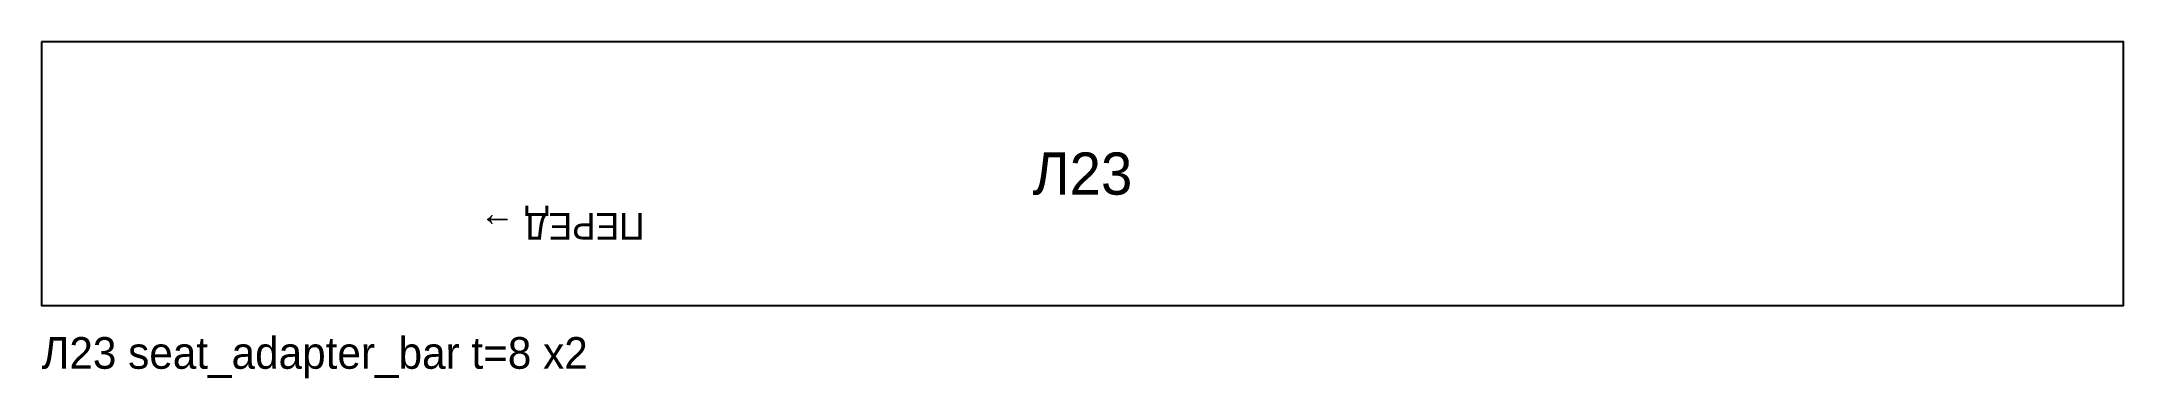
# Model space of a CAD drawing. Header units: millimetres. Extents: x 0 to 395, y -14 to 50.
import ezdxf
from ezdxf.enums import TextEntityAlignment as Align

# ---------------------------------------------------------------- set-up
doc = ezdxf.new("R2010")
doc.units = ezdxf.units.MM

msp = doc.modelspace()

# ---------------------------------------------------------------- linework, layer by layer
at = {"layer": 'CUT'}
msp.add_lwpolyline([(0, 50), (0, 25), (0, 0), (197.5, 0), (395, 0), (395, 25), (395, 50), (197.5, 50), (0, 50)], close=True, dxfattribs=at)

# ---------------------------------------------------------------- texts
at = {"layer": 'MARK'}
msp.add_text('Л23', height=8, dxfattribs=at).set_placement((197.5, 25), align=Align.MIDDLE_CENTER)
msp.add_text('ПЕРЕД →', height=5, rotation=180, dxfattribs=at).set_placement((98.75, 15), align=Align.MIDDLE_CENTER)
at = {"layer": 'TEXT'}
msp.add_text('Л23 seat_adapter_bar t=8 x2', height=6, dxfattribs=at).set_placement((0, -12))

doc.saveas('drawing.dxf')
